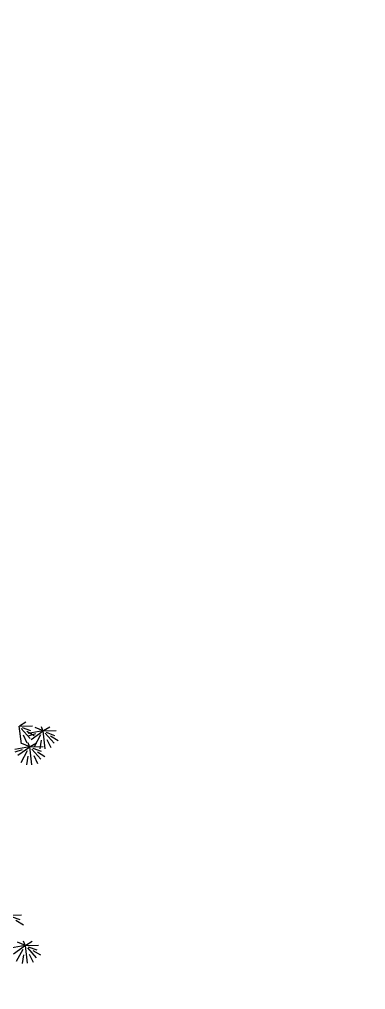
# Model space of a CAD drawing. Header units: metres. Extents: x 563124 to 573994, y 2062953 to 2068466.
# Drawn here: x 569009.48 to 569014.88, y 2065870.84 to 2065885.98 of the extents above; entities that cross this region are included whole.
import ezdxf

# ---------------------------------------------------------------- set-up
doc = ezdxf.new("R2010")
doc.units = ezdxf.units.M
for name, color, linetype in [('1-CAY XANH', 7, 'CONTINUOUS'), ('ghichieudai', 7, 'CONTINUOUS'), ('MATCATDUONG', 8, 'CONTINUOUS')]:
    doc.layers.add(name, color=color, linetype=linetype)

# ---------------------------------------------------------------- blocks, each defined once
blk = doc.blocks.new('ca')
at = {"layer": '1-CAY XANH', "color": 3}
for p, q in [((-19.455, 37.714), (-20.358, 37.741)), ((-19.462, 37.741), (-19.908, 38.001)), ((-19.587, 36.475), (-19.441, 37.721)), ((-19.444, 37.717), (-18.885, 37.938)), ((-19.444, 37.702), (-18.612, 37.101)), ((-19.425, 37.741), (-19.323, 38.001)), ((-19.419, 37.714), (-18.4, 37.522)), ((-18.31, 37.7), (-18.83, 37.383)), ((-17.801, 38.043), (-18.703, 38.071)), ((-17.991, 37.953), (-18.577, 37.733)), ((-17.929, 37.875), (-18.546, 37.179)), ((-17.807, 38.07), (-18.254, 38.331)), ((-17.932, 36.804), (-17.787, 38.051)), ((-19.965, 37.37), (-20.485, 37.053)), ((-19.645, 37.623), (-20.231, 37.403)), ((-19.583, 37.545), (-20.2, 36.849)), ((-19.711, 37.116), (-19.973, 36.563)), ((-19.3, 37.065), (-19.214, 36.466)), ((-19.255, 37.438), (-18.811, 36.596)), ((-18.912, 37.516), (-18.402, 37.339)), ((-18.057, 37.446), (-18.319, 36.893)), ((-18.533, 36.606), (-19.436, 36.634)), ((-18.723, 36.516), (-19.309, 36.295)), ((-18.661, 36.437), (-19.278, 35.741)), ((-18.54, 36.633), (-18.986, 36.893)), ((-18.665, 35.367), (-18.519, 36.613)), ((-18.522, 36.609), (-17.963, 36.83)), ((-18.522, 36.594), (-17.69, 35.993)), ((-18.503, 36.633), (-18.401, 36.893)), ((-18.497, 36.606), (-17.477, 36.414)), ((-17.99, 36.409), (-17.48, 36.231)), ((-19.042, 36.262), (-19.563, 35.945)), ((-18.789, 36.009), (-19.051, 35.455)), ((-18.378, 35.957), (-18.292, 35.358)), ((-18.333, 36.33), (-17.889, 35.488)), ((-17.041, 24.928), (-17.944, 24.956)), ((-17.55, 24.584), (-18.071, 24.267)), ((-17.231, 24.838), (-17.817, 24.617)), ((-18.232, 22.851), (-18.679, 23.111)), ((-18.214, 22.827), (-17.656, 23.048)), ((-18.195, 22.851), (-18.093, 23.111)), ((-18.735, 22.48), (-19.255, 22.163)), ((-18.225, 22.824), (-19.128, 22.852)), ((-18.416, 22.733), (-19.002, 22.513)), ((-18.354, 22.655), (-18.971, 21.959)), ((-18.481, 22.227), (-18.744, 21.673)), ((-18.357, 21.585), (-18.211, 22.831)), ((-18.214, 22.812), (-17.383, 22.211)), ((-18.19, 22.824), (-17.17, 22.632)), ((-18.026, 22.548), (-17.581, 21.706)), ((-18.071, 22.175), (-17.985, 21.576))]:
    blk.add_line(p, q, dxfattribs=at)

msp = doc.modelspace()

# ---------------------------------------------------------------- wipeouts: each hides what was drawn before it
msp.add_wipeout([(568538.555, 2065837.116), (569134.391, 2065836.361), (569131.193, 2065953.825), (568779.004, 2065956.683), (568600.602, 2065960.315)]).dxf.layer = 'ghichieudai'

# ---------------------------------------------------------------- next in the draw order: block references
at = {"layer": 'MATCATDUONG', "color": 3, "linetype": 'Continuous', "extrusion": (3.31378e-12, 1.1371e-08, 1), "xscale": -0.2249999999767169, "yscale": 0.2250000000931325, "zscale": 0.2250000000000005}
msp.add_blockref('ca', (569005.475, 2065866.389, 0.023), dxfattribs=at)

doc.saveas('drawing.dxf')
